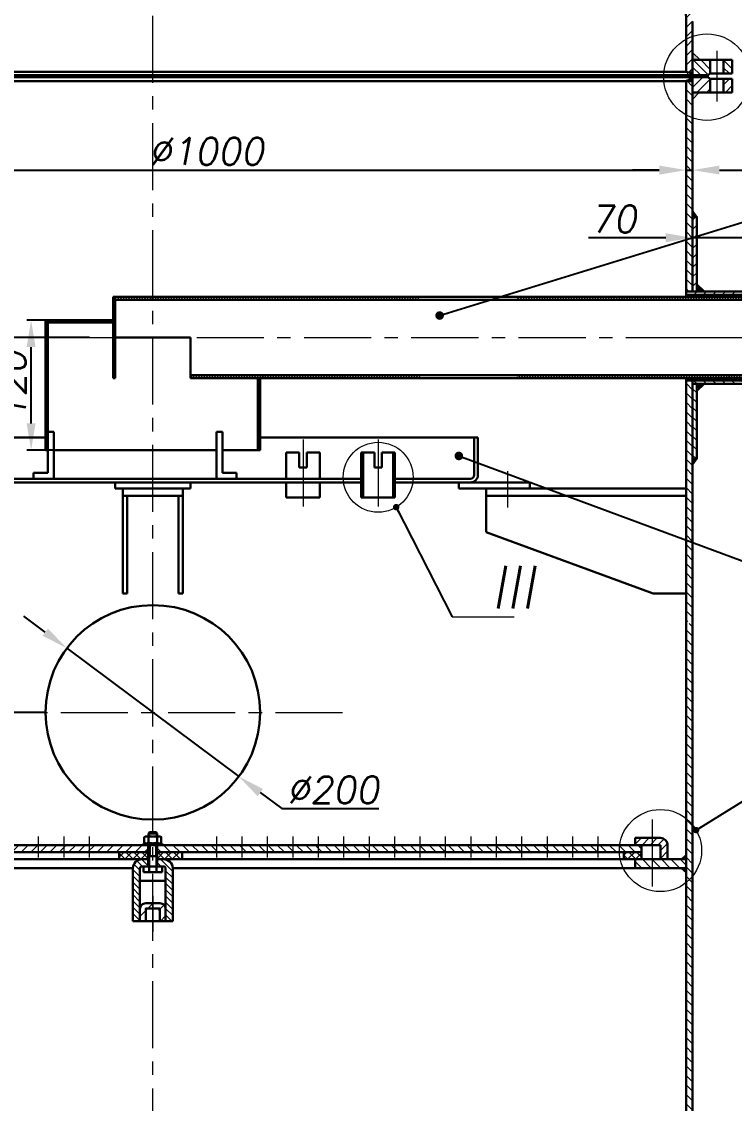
# Model space of a CAD drawing. Header units: inches. Extents: x -9 to 5931, y 0 to 8400.
# Drawn here: x 1305 to 1970, y 6534 to 7542 of the extents above; entities that cross this region are included whole.
import ezdxf

# ---------------------------------------------------------------- set-up
doc = ezdxf.new("R2010")
doc.units = ezdxf.units.IN
doc.header["$LTSCALE"] = 50
doc.header["$MEASUREMENT"] = 0
doc.linetypes.add('CENTER', pattern=[2, 1.25, -0.25, 0.25, -0.25])
for name, color, linetype, lineweight in [('Dam', 2, 'Continuous', 30), ('kthuoc', 3, 'Continuous', 13), ('manh', 4, 'Continuous', 13), ('Net manh', 3, 'Continuous', 13), ('Tam', 1, 'CENTER', 13), ('Tam dut', 1, 'CENTER', 13)]:
    doc.layers.add(name, color=color, linetype=linetype, lineweight=lineweight)
doc.styles.add('chu2.5', font='txt.shx', dxfattribs={"oblique": 10, "height": 25})
doc.dimstyles.new('kichthuoc2.5', dxfattribs={"dimtxt": 25, "dimasz": 25, "dimexe": 4, "dimexo": 0, "dimgap": 5, "dimtad": 1, "dimtoh": 1, "dimdec": 0, "dimzin": 0, "dimdsep": 46, "dimtxsty": 'chu2.5', "dimcen": 5, "dimclrd": 256, "dimclre": 256, "dimclrt": 256, "dimadec": 0, "dimazin": 0, "dimtfac": 1, "dimtdec": 0, "dimtmove": 0, "dimatfit": 0, "dimfxl": 0, "dimtolj": 1, "dimtzin": 0, "dimarcsym": 0})
pattern_1 = [(315, (18236.388, 14476.222), (-4.4194174, -4.4194174), [])]
pattern_2 = [(45, (18236.388, 18.8825), (-4.4194174, 4.4194174), [])]
pattern_3 = [(135, (22373.9503, 18.8825), (-1.23743687, -1.23743687), [])]
pattern_4 = [(135, (22464.5416, 18.8825), (-1.23743687, -1.23743687), [])]
pattern_5 = [(135, (-224.556, 303.203), (-4.4194174, -4.4194174), [])]

# ---------------------------------------------------------------- blocks, each defined once
blk = doc.blocks.new('*D32')
at = {"layer": 'DEFPOINTS', "color": 0}
for p in [(1314.3, 7263.7), (1351.2, 7263.7), (1351.2, 7142.6)]:
    blk.add_point(p, dxfattribs=at)
at = {"layer": 'kthuoc', "lineweight": -2}
for p, q in [((1351.2, 7263.7), (1310.3, 7263.7)), ((1314.3, 7167.6), (1314.3, 7238.7)), ((1351.2, 7142.6), (1310.3, 7142.6))]:
    blk.add_line(p, q, dxfattribs=at)
at = {"layer": 'kthuoc'}
for points in [[(1310.1, 7238.7), (1318.4, 7238.7), (1314.3, 7263.7)], [(1310.1, 7167.6), (1318.4, 7167.6), (1314.3, 7142.6)]]:
    blk.add_solid(points, dxfattribs=at)
at = {"layer": 'kthuoc', "insert": (1296.8, 7203.1), "char_height": 25, "attachment_point": 5, "rotation": 90, "style": 'chu2.5'}
blk.add_mtext('\\A1;120', dxfattribs=at)
blk = doc.blocks.new('*D12')
at = {"layer": 'DEFPOINTS', "color": 0}
for p in [(1930.7, 7372.6), (1930.7, 7340.6), (1990.4, 7330.4)]:
    blk.add_point(p, dxfattribs=at)
at = {"layer": 'Net manh', "lineweight": -2}
for p, q in [((1930.7, 7372.6), (1930.7, 7336.6)), ((1990.4, 7330.4), (1990.4, 7344.6)), ((1905.7, 7340.6), (1833.7, 7340.6)), ((1990.4, 7340.6), (1930.7, 7340.6)), ((2015.4, 7340.6), (2040.4, 7340.6))]:
    blk.add_line(p, q, dxfattribs=at)
at = {"layer": 'Net manh'}
for points in [[(1905.7, 7344.8), (1905.7, 7336.5), (1930.7, 7340.6)], [(2015.4, 7344.8), (2015.4, 7336.5), (1990.4, 7340.6)]]:
    blk.add_solid(points, dxfattribs=at)
at = {"layer": 'Net manh', "insert": (1857.2, 7358.1), "char_height": 25, "attachment_point": 5, "style": 'chu2.5'}
blk.add_mtext('\\A1;70', dxfattribs=at)
blk = doc.blocks.new('*D28')
at = {"layer": 'DEFPOINTS', "color": 0}
for p in [(510.4, 7852.5), (1427.7, 7852.5), (859.9, 7490.4)]:
    blk.add_point(p, dxfattribs=at)
at = {"layer": 'Net manh', "lineweight": -2}
for p, q in [((1427.7, 7852.5), (506.4, 7852.5)), ((510.4, 7515.4), (510.4, 7827.5)), ((859.9, 7490.4), (506.4, 7490.4))]:
    blk.add_line(p, q, dxfattribs=at)
at = {"layer": 'Net manh'}
for points in [[(506.2, 7827.5), (514.6, 7827.5), (510.4, 7852.5)], [(506.2, 7515.4), (514.6, 7515.4), (510.4, 7490.4)]]:
    blk.add_solid(points, dxfattribs=at)
at = {"layer": 'Net manh', "insert": (492.9, 7671.4), "char_height": 25, "attachment_point": 5, "rotation": 90, "style": 'chu2.5'}
blk.add_mtext('\\A1;360', dxfattribs=at)
blk = doc.blocks.new('*D37')
at = {"layer": 'DEFPOINTS', "color": 0}
for p in [(1924.7, 7425.1), (930.7, 7419.5), (1924.7, 7403.7)]:
    blk.add_point(p, dxfattribs=at)
at = {"layer": 'kthuoc', "lineweight": -2}
for p, q in [((1924.7, 7425.1), (1924.7, 7399.7)), ((930.7, 7419.5), (930.7, 7399.7)), ((955.7, 7403.7), (1899.7, 7403.7))]:
    blk.add_line(p, q, dxfattribs=at)
at = {"layer": 'kthuoc'}
for points in [[(955.7, 7407.8), (955.7, 7399.5), (930.7, 7403.7)], [(1899.7, 7407.8), (1899.7, 7399.5), (1924.7, 7403.7)]]:
    blk.add_solid(points, dxfattribs=at)
at = {"layer": 'kthuoc', "insert": (1477.7, 7421.2), "char_height": 25, "attachment_point": 5, "style": 'chu2.5'}
blk.add_mtext('\\A1;%%c1000', dxfattribs=at)
blk = doc.blocks.new('*D67')
at = {"layer": 'DEFPOINTS', "color": 0}
for p in [(845.6, 7106.9), (834.8, 6898.1), (1327.7, 6898.1)]:
    blk.add_point(p, dxfattribs=at)
at = {"layer": 'kthuoc', "lineweight": -2}
for p, q in [((845.6, 7106.9), (830.8, 7106.9)), ((834.8, 7081.9), (834.8, 6923.1)), ((1327.7, 6898.1), (830.8, 6898.1))]:
    blk.add_line(p, q, dxfattribs=at)
at = {"layer": 'kthuoc'}
for points in [[(830.7, 7081.9), (839, 7081.9), (834.8, 7106.9)], [(830.7, 6923.1), (839, 6923.1), (834.8, 6898.1)]]:
    blk.add_solid(points, dxfattribs=at)
at = {"layer": 'kthuoc', "insert": (817.3, 7002.5), "char_height": 25, "attachment_point": 5, "rotation": 90, "style": 'chu2.5'}
blk.add_mtext('\\A1;250', dxfattribs=at)
blk = doc.blocks.new('*D69')
at = {"layer": 'DEFPOINTS', "color": 0}
for p in [(1347.5, 6958), (1507.8, 6838.3)]:
    blk.add_point(p, dxfattribs=at)
at = {"layer": 'kthuoc', "lineweight": -2}
for p, q in [((1327.5, 6972.9), (1307.5, 6987.9)), ((1347.5, 6958), (1507.8, 6838.3)), ((1527.9, 6823.4), (1547.9, 6808.4)), ((1547.9, 6808.4), (1638.4, 6808.4))]:
    blk.add_line(p, q, dxfattribs=at)
at = {"layer": 'kthuoc'}
for points in [[(1330, 6976.2), (1325, 6969.6), (1347.5, 6958)], [(1530.4, 6826.7), (1525.4, 6820), (1507.8, 6838.3)]]:
    blk.add_solid(points, dxfattribs=at)
at = {"layer": 'kthuoc', "insert": (1595.7, 6825.9), "char_height": 25, "attachment_point": 5, "style": 'chu2.5'}
blk.add_mtext('\\A1;∅200', dxfattribs=at)
blk = doc.blocks.new('*D71')
at = {"layer": 'DEFPOINTS', "color": 0}
for p in [(834.9, 7490.4), (927.6, 7490.4), (1368.6, 7247.6)]:
    blk.add_point(p, dxfattribs=at)
at = {"layer": 'Net manh', "lineweight": -2}
for p, q in [((927.6, 7490.4), (830.9, 7490.4)), ((834.9, 7272.6), (834.9, 7465.4)), ((1368.6, 7247.6), (830.9, 7247.6))]:
    blk.add_line(p, q, dxfattribs=at)
at = {"layer": 'Net manh'}
for points in [[(830.7, 7465.4), (839.1, 7465.4), (834.9, 7490.4)], [(830.7, 7272.6), (839.1, 7272.6), (834.9, 7247.6)]]:
    blk.add_solid(points, dxfattribs=at)
at = {"layer": 'Net manh', "insert": (817.4, 7369), "char_height": 25, "attachment_point": 5, "rotation": 90, "style": 'chu2.5'}
blk.add_mtext('\\A1;300', dxfattribs=at)
blk = doc.blocks.new('*D87')
at = {"layer": 'DEFPOINTS', "color": 0}
for p in [(1924.7, 7412.4), (1930.7, 7403.7), (1930.7, 7402.2)]:
    blk.add_point(p, dxfattribs=at)
at = {"layer": 'kthuoc', "lineweight": -2}
for p, q in [((1899.7, 7403.7), (1874.7, 7403.7)), ((1924.7, 7412.4), (1924.7, 7399.7)), ((1924.7, 7403.7), (1930.7, 7403.7)), ((1930.7, 7402.2), (1930.7, 7407.7)), ((1955.7, 7403.7), (2010.3, 7403.7))]:
    blk.add_line(p, q, dxfattribs=at)
at = {"layer": 'kthuoc'}
for points in [[(1899.7, 7407.9), (1899.7, 7399.6), (1924.7, 7403.7)], [(1955.7, 7407.9), (1955.7, 7399.6), (1930.7, 7403.7)]]:
    blk.add_solid(points, dxfattribs=at)
at = {"layer": 'kthuoc', "insert": (1995.5, 7421.2), "char_height": 25, "attachment_point": 5, "style": 'chu2.5'}
blk.add_mtext('\\A1;3', dxfattribs=at)

msp = doc.modelspace()

# ---------------------------------------------------------------- hatches: boundary and pattern name
at = {"layer": 'kthuoc'}
h = msp.add_hatch(dxfattribs=at)
h.set_pattern_fill('ANSI31', color=256, scale=50, style=0)
h.set_pattern_definition(pattern_2)
h.paths.add_polyline_path([(1840.7, 7681.6, 0.072472), (1562.7, 7761.4), (1562.7, 7756.4, -0.072301), (1838.6, 7677, -0.294716), (1925.7, 7542.1), (1925.7, 7526.3, -0.033766), (1930.7, 7528.5), (1930.7, 7542.1, 0.294716)])
h = msp.add_hatch(dxfattribs=at)
h.set_pattern_fill('ANSI31', color=256, scale=50, style=0)
h.set_pattern_definition(pattern_2)
h.paths.add_polyline_path([(1930.7, 7528.5, 0.033766), (1925.7, 7526.3), (1925.7, 7492.1), (1930.7, 7492.1)])
h = msp.add_hatch(dxfattribs=at)
h.set_pattern_fill('ANSI31', color=256, scale=40, angle=90, style=0)
h.set_pattern_definition([(135, (18236.388, 18.8825), (-3.5355339, -3.5355339), [])])
h.paths.add_polyline_path([(1967.7, 7493.8), (1959.7, 7493.8), (1959.7, 7506.4), (1967.7, 7506.4)])
h.paths.add_polyline_path([(1947.1, 7506.4), (1947.1, 7493.8), (1944.8, 7492.1), (1930.5, 7492.1), (1930.5, 7506.4)])
h = msp.add_hatch(color=256, dxfattribs=at)
h.paths.add_polyline_path([(1936.8, 7476.1), (1930.7, 7476.1), (1930.7, 7469.5)])
h.paths.add_polyline_path([(1930.7, 7513.5), (1930.7, 7506.4), (1937.7, 7506.4)])
for points in [[(1925.7, 7495.4), (1930.7, 7492.1), (1930.7, 7495.4)], [(1930.7, 7490.4), (1930.7, 7486.6), (1924.7, 7486.6)], [(1930.7, 7366.2), (1930.7, 7360.6), (1934.7, 7360.6)], [(1934.7, 7297.8), (1934.7, 7290.6), (1942, 7290.6)], [(1934.7, 7197.3), (1934.7, 7204.5), (1942, 7204.5)], [(1934.7, 7134.5), (1930.7, 7134.5), (1930.7, 7128.9)], [(1924.7, 6765.7), (1924.7, 6761.2), (1920, 6761.2)], [(1920.2, 6752.9), (1924.7, 6752.9), (1924.7, 6748.8)]]:
    msp.add_hatch(color=256, dxfattribs=at).paths.add_polyline_path(points)
h = msp.add_hatch(dxfattribs=at)
h.set_pattern_fill('ANSI31', color=256, scale=50, angle=90, style=0)
h.set_pattern_definition(pattern_5)
h.paths.add_polyline_path([(1930.7, 7490.4), (1924.7, 7490.4), (1924.7, 7461.8), (1930.7, 7461.8)])
h = msp.add_hatch(dxfattribs=at)
h.set_pattern_fill('ANSI38', color=256, scale=10, style=0)
h.set_pattern_definition([(45, (-224.5562, -254.6946), (-0.88388348, 0.88388348), []), (135, (-224.5562, -254.6946), (-2.65165043, 0.88388348), [3.125, -1.875])])
h.paths.add_polyline_path([(1944.8, 7492.1), (1930.7, 7492.1), (1930.7, 7490.4), (1944.8, 7490.4)])
h = msp.add_hatch(dxfattribs=at)
h.set_pattern_fill('ANSI31', color=256, scale=50, style=0)
h.set_pattern_definition(pattern_2)
h.paths.add_polyline_path([(1959.7, 7488.7), (1967.7, 7488.7), (1967.7, 7476.1), (1959.7, 7476.1)])
h.paths.add_polyline_path([(1947.1, 7476.1), (1930.7, 7476.1), (1930.7, 7490.4), (1944.8, 7490.4), (1947.1, 7488.7)])
h = msp.add_hatch(dxfattribs=at)
h.set_pattern_fill('ANSI31', color=256, scale=50, angle=90, style=0)
h.set_pattern_definition(pattern_5)
h.paths.add_polyline_path([(1930.7, 7452.4, -0.04079), (1924.7, 7455), (1924.7, 7285.4), (1986.2, 7285.4), (1986.2, 7287.5), (1927.7, 7287.5), (1927.7, 7290.6), (1930.7, 7290.6)])
h = msp.add_hatch(dxfattribs=at)
h.set_pattern_fill('ANSI31', color=256, scale=50, style=0)
h.set_pattern_definition(pattern_2)
h.paths.add_polyline_path([(1934.7, 7360.6), (1930.7, 7360.6), (1930.7, 7290.6), (1934.7, 7290.6)])
h = msp.add_hatch(dxfattribs=at)
h.set_pattern_fill('ANSI31', color=256, scale=75, style=0)
h.set_pattern_definition([(45, (26387.237, -3616.977), (-6.629126, 6.629126), [])])
h.paths.add_polyline_path([(1934.7, 7297.8), (1934.7, 7290.6), (1942, 7290.6)])
h = msp.add_hatch(dxfattribs=at)
h.set_pattern_fill('ANSI31', color=256, scale=14, angle=90, style=0)
h.set_pattern_definition(pattern_3)
h.paths.add_polyline_path([(1392.7, 7247.6), (1390.6, 7247.6), (1390.6, 7209.8), (1392.7, 7209.8)])
h.paths.add_polyline_path([(1392.7, 7285.4), (1390.6, 7285.4), (1390.6, 7247.6), (1392.7, 7247.6)])
h = msp.add_hatch(dxfattribs=at)
h.set_pattern_fill('ANSI31', color=256, scale=14, angle=90, style=0)
h.set_pattern_definition(pattern_3)
h.paths.add_polyline_path([(1392.7, 7285.4), (1392.7, 7282.6), (1427.7, 7282.6), (1427.7, 7285.4)])
h = msp.add_hatch(dxfattribs=at)
h.set_pattern_fill('ANSI31', color=256, scale=14, angle=90, style=0)
h.set_pattern_definition(pattern_3)
h.paths.add_polyline_path([(1676.6, 7282.6), (1676.6, 7285.4), (1427.7, 7285.4), (1427.7, 7282.6)])
h = msp.add_hatch(dxfattribs=at)
h.set_pattern_fill('ANSI31', color=256, scale=14, angle=90, style=0)
h.set_pattern_definition(pattern_4)
h.paths.add_polyline_path([(1997.3, 7282.6), (1997.3, 7285.4), (1767.1, 7285.4), (1767.1, 7282.6)])
h = msp.add_hatch(dxfattribs=at)
h.set_pattern_fill('ANSI31', color=256, scale=50, style=0)
h.set_pattern_definition(pattern_2)
h.paths.add_polyline_path([(1986.2, 7287.5), (1986.2, 7290.6), (1927.7, 7290.6), (1927.7, 7287.5)])
h = msp.add_hatch(dxfattribs=at)
h.set_pattern_fill('ANSI31', color=256, scale=14, angle=90, style=0)
h.set_pattern_definition(pattern_3)
h.paths.add_polyline_path([(1462.7, 7212.6), (1462.7, 7209.8), (1676.6, 7209.8), (1676.6, 7212.6)])
h = msp.add_hatch(dxfattribs=at)
h.set_pattern_fill('ANSI31', color=256, scale=14, angle=90, style=0)
h.set_pattern_definition(pattern_4)
h.paths.add_polyline_path([(1997.3, 7212.6), (1997.3, 7209.8), (1767.1, 7209.8), (1767.1, 7212.6)])
h = msp.add_hatch(dxfattribs=at)
h.set_pattern_fill('ANSI31', color=256, scale=50, angle=90, style=0)
h.set_pattern_definition(pattern_5)
edge = h.paths.add_edge_path()
edge.add_line((1930.7, 7203.2), (1930.7, 7207.7))
edge.add_line((1930.7, 7207.7), (1986.2, 7207.7))
edge.add_line((1986.2, 7207.7), (1986.2, 7209.8))
edge.add_line((1986.2, 7209.8), (1924.7, 7209.8))
edge.add_line((1924.7, 7209.8), (1924.7, 6982.6))
edge.add_line((1924.7, 6982.6), (1930.5, 6982.6))
edge.add_spline(control_points=[(1930.5, 6982.6), (1930.6, 6982.6), (1930.6, 6982.6), (1930.7, 6982.6)], knot_values=[0, 0, 0, 0, 0.182454, 0.182454, 0.182454, 0.182454], degree=3, periodic=0)
edge.add_line((1930.7, 6982.6), (1930.7, 7203.2))
h = msp.add_hatch(dxfattribs=at)
h.set_pattern_fill('ANSI31', color=256, scale=50, style=0)
h.set_pattern_definition(pattern_1)
h.paths.add_polyline_path([(1986.2, 7204.5), (1927.7, 7204.5), (1927.7, 7207.7), (1986.2, 7207.7)])
h = msp.add_hatch(dxfattribs=at)
h.set_pattern_fill('ANSI31', color=256, scale=50, style=0)
h.set_pattern_definition(pattern_1)
h.paths.add_polyline_path([(1934.7, 7134.5), (1930.7, 7134.5), (1930.7, 7204.5), (1934.7, 7204.5)])
h = msp.add_hatch(dxfattribs=at)
h.set_pattern_fill('ANSI31', color=256, scale=75, style=0)
h.set_pattern_definition([(315, (26387.237, 18112.082), (-6.629126, -6.629126), [])])
h.paths.add_polyline_path([(1934.7, 7197.3), (1934.7, 7204.5), (1942, 7204.5)])
h = msp.add_hatch(dxfattribs=at)
h.set_pattern_fill('ANSI31', color=256, scale=50, angle=90, style=0)
h.set_pattern_definition(pattern_5)
h.paths.add_polyline_path([(1930.7, 6981), (1924.7, 6981), (1924.7, 6533.6), (1930.7, 6533.6)])
h = msp.add_hatch(dxfattribs=at)
h.set_pattern_fill('ANSI31', color=256, scale=50, angle=90, style=0)
h.set_pattern_definition(pattern_5)
edge = h.paths.add_edge_path()
edge.add_line((1930.7, 6533.6), (1924.7, 6533.6))
edge.add_line((1924.7, 6533.6), (1924.7, 6273.8))
edge.add_spline(control_points=[(1924.7, 6273.8), (1926.7, 6274.9), (1928.7, 6276), (1930.7, 6277)], knot_values=[1026.821951, 1026.821951, 1026.821951, 1026.821951, 1033.392747, 1033.392747, 1033.392747, 1033.392747], degree=3, periodic=0)
edge.add_line((1930.7, 6277), (1930.7, 6533.6))
at = {"layer": 'Net manh'}
h = msp.add_hatch(dxfattribs=at)
h.set_pattern_fill('ANSI31', color=256, scale=41.666667, style=0)
h.set_pattern_definition([(45, (28543.5584, 3050.7493), (-3.6828478, 3.6828478), [])])
h.paths.add_polyline_path([(1900.8, 6781.1), (1877.1, 6781.1), (1877.1, 6774.4), (1900.8, 6774.4), (1900.8, 6761.2), (1907.4, 6761.2), (1907.4, 6774.4, 0.414214)])
h = msp.add_hatch(dxfattribs=at)
h.set_pattern_fill('ANSI31', color=256, scale=50, style=0)
h.set_pattern_definition([(45, (-224.556, 244.238), (-4.4194174, 4.4194174), [])])
edge = h.paths.add_edge_path()
edge.add_line((1427.7, 6774.4), (1261.1, 6774.4))
edge.add_spline(control_points=[(1261.1, 6774.4), (1260.1, 6772.3), (1259.1, 6770), (1258.2, 6767.8)], knot_values=[719.779561, 719.779561, 719.779561, 719.779561, 727.189817, 727.189817, 727.189817, 727.189817], degree=3, periodic=0)
edge.add_line((1258.2, 6767.8), (1427.7, 6767.8))
edge.add_line((1427.7, 6767.8), (1427.7, 6774.4))
edge = h.paths.add_edge_path()
edge.add_spline(control_points=[(1258.2, 6767.8), (1259.1, 6770), (1260.1, 6772.3), (1261.1, 6774.4)], knot_values=[719.779561, 719.779561, 719.779561, 719.779561, 727.189817, 727.189817, 727.189817, 727.189817], degree=3, periodic=0)
edge.add_line((1261.1, 6774.4), (1012.9, 6774.4))
edge.add_line((1012.9, 6774.4), (1012.9, 6767.8))
edge.add_line((1012.9, 6767.8), (1258.2, 6767.8))
h.paths.add_polyline_path([(1012.9, 6774.4), (988.7, 6774.4), (982.2, 6774.4), (972.2, 6774.4), (972.2, 6767.8), (988.7, 6767.8), (1012.9, 6767.8)])
h = msp.add_hatch(dxfattribs=at)
h.set_pattern_fill('ANSI37', color=256, scale=41.666667, style=0)
h.set_pattern_definition([(45, (26003.1955, 3012.161), (-3.6828478, 3.6828478), []), (135, (26003.1955, 3012.161), (-3.6828478, -3.6828478), [])])
h.paths.add_polyline_path([(1455.1, 6761.2), (1455.1, 6767.8), (1431.3, 6767.8), (1431.3, 6761.2)])
h.paths.add_polyline_path([(1423, 6761.2), (1423, 6767.8), (1422.6, 6767.8), (1396.2, 6767.8), (1396.2, 6761.2)])
h = msp.add_hatch(dxfattribs=at)
h.set_pattern_fill('ANSI31', color=256, scale=50, style=0)
h.set_pattern_definition([(135, (3079.935, 244.238), (4.4194174, 4.4194174), [])])
edge = h.paths.add_edge_path()
edge.add_line((1427.7, 6774.4), (1594.3, 6774.4))
edge.add_spline(control_points=[(1594.3, 6774.4), (1595.3, 6772.3), (1596.3, 6770), (1597.2, 6767.8)], knot_values=[719.779561, 719.779561, 719.779561, 719.779561, 727.189817, 727.189817, 727.189817, 727.189817], degree=3, periodic=0)
edge.add_line((1597.2, 6767.8), (1427.7, 6767.8))
edge.add_line((1427.7, 6767.8), (1427.7, 6774.4))
edge = h.paths.add_edge_path()
edge.add_spline(control_points=[(1597.2, 6767.8), (1596.3, 6770), (1595.3, 6772.3), (1594.3, 6774.4)], knot_values=[719.779561, 719.779561, 719.779561, 719.779561, 727.189817, 727.189817, 727.189817, 727.189817], degree=3, periodic=0)
edge.add_line((1594.3, 6774.4), (1842.5, 6774.4))
edge.add_line((1842.5, 6774.4), (1842.5, 6767.8))
edge.add_line((1842.5, 6767.8), (1597.2, 6767.8))
h.paths.add_polyline_path([(1842.5, 6774.4), (1866.7, 6774.4), (1873.2, 6774.4), (1883.2, 6774.4), (1883.2, 6767.8), (1866.7, 6767.8), (1842.5, 6767.8)])
h = msp.add_hatch(dxfattribs=at)
h.set_pattern_fill('ANSI37', color=256, scale=41.666667, style=0)
h.set_pattern_definition([(45, (26147.636, 3012.161), (-3.6828478, 3.6828478), []), (135, (26147.636, 3012.161), (-3.6828478, -3.6828478), [])])
h.paths.add_polyline_path([(1883.2, 6767.8), (1866.7, 6767.8), (1866.7, 6761.2), (1883.2, 6761.2)])
h = msp.add_hatch(dxfattribs=at)
h.set_pattern_fill('ANSI31', color=256, scale=33.167496, angle=90, style=0)
h.set_pattern_definition([(135, (-40.3185, 1921.5534), (-2.93162, -2.93162), [])])
h.paths.add_polyline_path([(1417.7, 6754.5), (1423, 6754.5), (1423, 6761.2), (1417.7, 6761.2, 0.414214), (1409.1, 6752.6), (1409.1, 6703.5), (1415.7, 6703.5), (1415.7, 6752.6, -0.414214)])
h.paths.add_polyline_path([(1439.6, 6703.5), (1446.3, 6703.5), (1446.3, 6752.6, 0.414214), (1437.6, 6761.2), (1432.4, 6761.2), (1432.4, 6754.5), (1437.6, 6754.5, -0.414214), (1439.6, 6752.6)])
h = msp.add_hatch(dxfattribs=at)
h.set_pattern_fill('ANSI31', color=256, scale=50, style=0)
h.set_pattern_definition([(135, (3079.935, 244.238), (4.4194174, 4.4194174), [])])
h.paths.add_polyline_path([(1893.2, 6761.2), (1924.7, 6761.2), (1924.7, 6752.9), (1893.2, 6752.9)])
h.paths.add_polyline_path([(1877.1, 6761.2), (1893.2, 6761.2), (1893.2, 6752.9), (1877.1, 6752.9)])
h = msp.add_hatch(dxfattribs=at)
h.set_pattern_fill('ANSI31', color=256, scale=66.334992, style=0)
h.set_pattern_definition([(45, (-40.3185, 1921.5534), (-5.86324, 5.86324), [])])
h.paths.add_polyline_path([(1422.4, 6713.4), (1427.7, 6713.4), (1427.7, 6720.1), (1426.4, 6720.1), (1421.1, 6720.1, 0.414214), (1415.7, 6714.7), (1415.7, 6706.8), (1415.7, 6703.5), (1422.4, 6703.5)])
h.paths.add_polyline_path([(1433, 6713.4), (1433, 6703.5), (1439.6, 6703.5), (1439.6, 6714.7, 0.414214), (1434.3, 6720.1), (1429, 6720.1), (1427.7, 6720.1), (1427.7, 6713.4)])

# ---------------------------------------------------------------- linework, layer by layer
at = {"layer": 'Dam'}
for p, q in [((1924.7, 7542.1), (1924.7, 7495.4)), ((1930.7, 7542.1), (1930.7, 7492.1)), ((1967.7, 7506.4), (1930.7, 7506.4)), ((1947.1, 7506.4), (1947.1, 7493.8)), ((1959.7, 7506.4), (1959.7, 7493.8)), ((1967.7, 7506.4), (1967.7, 7493.8)), ((929.7, 7495.4), (1427.7, 7495.4)), ((1925.7, 7495.4), (1427.7, 7495.4)), ((1944.8, 7492.1), (1947.1, 7493.8)), ((1947.1, 7493.8), (1967.7, 7493.8)), ((910.5, 7492.1), (1427.7, 7492.1)), ((910.5, 7490.4), (1427.7, 7490.4)), ((924.7, 7486.6), (1427.7, 7486.6)), ((1944.8, 7492.1), (1427.7, 7492.1)), ((1944.8, 7490.4), (1427.7, 7490.4)), ((1930.7, 7486.6), (1427.7, 7486.6)), ((1924.7, 7486.6), (1924.7, 7285.4)), ((1924.7, 7486.6), (1924.7, 7285.4)), ((1930.7, 7490.4), (1930.7, 7290.6)), ((1944.8, 7492.1), (1944.8, 7490.4)), ((1944.8, 7490.4), (1947.1, 7488.7)), ((1947.1, 7488.7), (1947.1, 7476.1)), ((1967.7, 7488.7), (1947.1, 7488.7)), ((1959.7, 7488.7), (1959.7, 7476.1)), ((1967.7, 7488.7), (1967.7, 7476.1)), ((1967.7, 7476.1), (1930.7, 7476.1)), ((1930.7, 7360.6), (1934.7, 7360.6)), ((1934.7, 7360.6), (1934.7, 7290.6)), ((1390.6, 7285.4), (1390.6, 7209.8)), ((1390.6, 7285.4), (2067.3, 7285.4)), ((1392.7, 7285.4), (1392.7, 7209.8)), ((1392.7, 7282.6), (2065.2, 7282.6)), ((1924.7, 7290.6), (1988.3, 7290.6)), ((1924.7, 7287.5), (1986.2, 7287.5)), ((1327.7, 7263.7), (1390.6, 7263.7)), ((1327.7, 7142.6), (1327.7, 7263.7)), ((1327.7, 7261.6), (1390.6, 7261.6)), ((1329.8, 7142.6), (1329.8, 7261.6)), ((1462.7, 7247.6), (1392.7, 7247.6)), ((1462.7, 7247.6), (1462.7, 7209.8)), ((1462.7, 7212.6), (2065.2, 7212.6)), ((1390.6, 7209.8), (1392.7, 7209.8)), ((1462.7, 7209.8), (2067.3, 7209.8)), ((1525.6, 7142.6), (1525.6, 7209.8)), ((1527.7, 7142.6), (1527.7, 7209.8)), ((1924.7, 6981.5), (1924.7, 7209.8)), ((1924.7, 7209.8), (1924.7, 6273.8)), ((1924.7, 7207.7), (1986.2, 7207.7)), ((1930.7, 7207.7), (1930.7, 6005.2)), ((1930.7, 7204.5), (1988.3, 7204.5)), ((1930.7, 7203.2), (1930.7, 6005.2)), ((1934.7, 7134.5), (1934.7, 7204.5)), ((1124.7, 7154.5), (1327.7, 7154.5)), ((1329.8, 7159.8), (1335.4, 7159.8)), ((1335.4, 7159.8), (1335.4, 7116)), ((1486.9, 7159.8), (1486.9, 7116)), ((1492.5, 7159.8), (1486.9, 7159.8)), ((1492.5, 7159.8), (1492.5, 7121.6)), ((1730.7, 7154.5), (1527.7, 7154.5)), ((1727.2, 7154.5), (1727.2, 7119.5)), ((1730.7, 7154.5), (1730.7, 7119.5)), ((1327.7, 7142.6), (1329.8, 7142.6)), ((1329.8, 7142.6), (1329.8, 7121.6)), ((1335.4, 7142.6), (1486.9, 7142.6)), ((1492.5, 7142.6), (1527.7, 7142.6)), ((1564.2, 7140.5), (1551.9, 7140.5)), ((1551.9, 7140.5), (1551.9, 7116)), ((1564.2, 7140.5), (1564.2, 7126.5)), ((1571.2, 7140.5), (1571.2, 7126.5)), ((1583.4, 7140.5), (1571.2, 7140.5)), ((1583.4, 7140.5), (1583.4, 7116)), ((1634.2, 7140.5), (1621.9, 7140.5)), ((1621.9, 7140.5), (1621.9, 7098.5)), ((1623.7, 7140.5), (1623.7, 7098.5)), ((1634.2, 7140.5), (1634.2, 7126.5)), ((1641.2, 7140.5), (1641.2, 7126.5)), ((1653.4, 7140.5), (1641.2, 7140.5)), ((1651.7, 7140.5), (1651.7, 7098.5)), ((1653.4, 7140.5), (1653.4, 7098.5)), ((1930.7, 7134.5), (1934.7, 7134.5)), ((1316.6, 7121.6), (1316.6, 7116)), ((1316.6, 7121.6), (1329.8, 7121.6)), ((1505.7, 7121.6), (1492.5, 7121.6)), ((1505.7, 7121.6), (1505.7, 7116)), ((1571.2, 7126.5), (1564.2, 7126.5)), ((1571.2, 7126.5), (1564.2, 7126.5)), ((1623.7, 7126.5), (1621.9, 7126.5)), ((1641.2, 7126.5), (1634.2, 7126.5)), ((1641.2, 7126.5), (1634.2, 7126.5)), ((1653.4, 7126.5), (1651.7, 7126.5)), ((1287.7, 7116), (1567.7, 7116)), ((1287.7, 7112.5), (1567.7, 7112.5)), ((1392.7, 7106.9), (1392.7, 7112.5)), ((1462.7, 7106.9), (1462.7, 7112.5)), ((1551.9, 7112.5), (1551.9, 7098.5)), ((1621.9, 7116), (1567.7, 7116)), ((1621.9, 7112.5), (1567.7, 7112.5)), ((1583.4, 7112.5), (1583.4, 7098.5)), ((1723.7, 7116), (1653.4, 7116)), ((1723.7, 7112.5), (1653.4, 7112.5)), ((1713, 7106.9), (1713, 7112.5)), ((1723.7, 7112.5), (1779, 7112.5)), ((1779, 7106.9), (1779, 7112.5)), ((1392.7, 7106.9), (1462.7, 7106.9)), ((1399.7, 7009.1), (1399.7, 7106.9)), ((1455.7, 7009.1), (1455.7, 7106.9)), ((1924.7, 7106.9), (1713, 7106.9)), ((1738.4, 7106.9), (1738.4, 7066.1)), ((1399.7, 7099.9), (1455.7, 7099.9)), ((1403.9, 7009.1), (1403.9, 7099.9)), ((1451.5, 7009.1), (1451.5, 7099.9)), ((1583.4, 7098.5), (1551.9, 7098.5)), ((1653.4, 7098.5), (1621.9, 7098.5)), ((1924.7, 7099.9), (1738.4, 7099.9)), ((1738.4, 7066.1), (1893.9, 7009.1)), ((1399.7, 7009.1), (1403.9, 7009.1)), ((1451.5, 7009.1), (1455.7, 7009.1)), ((1893.9, 7009.1), (1924.7, 7009.1)), ((1419.7, 6781.8), (1419.7, 6776.6)), ((1433.7, 6782.5), (1421.7, 6782.5)), ((1424.7, 6786.5), (1423.7, 6785.2)), ((1423.7, 6785.2), (1427.7, 6785.2)), ((1423.7, 6782.5), (1423.7, 6785.2)), ((1423.7, 6781.8), (1423.7, 6776.6)), ((1427.7, 6786.5), (1424.7, 6786.5)), ((1427.7, 6786.5), (1430.7, 6786.5)), ((1431.7, 6785.2), (1427.7, 6785.2)), ((1431.7, 6785.2), (1430.7, 6786.5)), ((1431.7, 6785.2), (1431.7, 6782.5)), ((1431.7, 6781.8), (1431.7, 6781.8)), ((1431.7, 6781.8), (1431.7, 6776.6)), ((1435.6, 6781.8), (1435.6, 6776.6)), ((1877.1, 6781.1), (1877.1, 6774.4)), ((988.7, 6774.4), (1427.7, 6774.4)), ((1424.2, 6767.8), (988.7, 6767.8)), ((1396.2, 6767.8), (1396.2, 6761.2)), ((1419.1, 6775.9), (1419.1, 6774.4)), ((1436.3, 6775.9), (1419.1, 6775.9)), ((1423.1, 6774.4), (1431.9, 6774.4)), ((1423.1, 6767.8), (1423.5, 6767.8)), ((1423.5, 6761.2), (1423.5, 6774.4)), ((1424.2, 6774.4), (1424.2, 6754.5)), ((1866.7, 6774.4), (1427.7, 6774.4)), ((1431.1, 6774.4), (1431.1, 6754.5)), ((1431.1, 6767.8), (1866.7, 6767.8)), ((1458.4, 6774.4), (1431.3, 6774.4)), ((1458.4, 6767.8), (1431.3, 6767.8)), ((1431.9, 6767.8), (1431.9, 6774.4)), ((1431.9, 6767.8), (1431.9, 6761.2)), ((1435.5, 6774.4), (1432.2, 6774.4)), ((1436.3, 6775.9), (1436.3, 6774.4)), ((1455.1, 6761.2), (1455.1, 6767.8)), ((1455.1, 6767.8), (1458.4, 6767.8)), ((1455.1, 6761.2), (1455.1, 6767.8)), ((1866.7, 6767.8), (1866.7, 6761.2)), ((1866.7, 6767.8), (1883.2, 6767.8)), ((1900.8, 6774.4), (1873.2, 6774.4)), ((1883.2, 6767.8), (1883.2, 6774.4)), ((1883.2, 6767.8), (1883.2, 6761.2)), ((1900.8, 6767.8), (1900.8, 6774.4)), ((1423.1, 6761.2), (1423.5, 6761.2)), ((1423.5, 6761.2), (1424.2, 6761.2)), ((1423.5, 6761.2), (1423.5, 6754.5)), ((1423.5, 6761.2), (1423.5, 6761.2)), ((1424.2, 6764.1), (1431.1, 6764.1)), ((1431.1, 6761.2), (1431.9, 6761.2)), ((1431.9, 6761.2), (1431.9, 6754.5)), ((1431.9, 6761.2), (1431.9, 6761.2)), ((1432.3, 6761.2), (1431.9, 6761.2)), ((1458.4, 6761.2), (1455.1, 6761.2)), ((1890.6, 6761.2), (1924.7, 6761.2)), ((1436.3, 6754.5), (1419.1, 6754.5)), ((1419.1, 6754.5), (1419.1, 6749.5)), ((1419.1, 6749.5), (1419.1, 6749)), ((1436.3, 6749), (1419.1, 6749)), ((1419.5, 6749), (1419.1, 6749)), ((1424.2, 6754.5), (1424.2, 6749)), ((1431.1, 6754.5), (1431.1, 6749)), ((1436.3, 6754.5), (1436.3, 6749.5)), ((1436.3, 6754.5), (1436.3, 6749)), ((1436.3, 6749.5), (1436.3, 6749)), ((1436.3, 6749.5), (1436.3, 6749)), ((1415.7, 6741.1), (1439.6, 6741.1)), ((1429.8, 6720.1), (1431.1, 6720.1)), ((1415.7, 6703.5), (1409.1, 6703.5)), ((1446.3, 6703.5), (1415.7, 6703.5))]:
    msp.add_line(p, q, dxfattribs=at)
at = {"layer": 'Dam', "color": 2}
for p, q in [((930.7, 6761.2), (1423.5, 6761.2)), ((1924.7, 6761.2), (1431.9, 6761.2)), ((1877.1, 6761.2), (1877.1, 6752.9)), ((978.3, 6752.9), (1409.1, 6752.9)), ((1877.1, 6752.9), (1446.3, 6752.9)), ((1877.1, 6752.9), (1924.7, 6752.9))]:
    msp.add_line(p, q, dxfattribs=at)
at = {"layer": 'Dam'}
for points in [[(1900.8, 6781.1), (1877.1, 6781.1)], [(1873.2, 6774.4), (1866.7, 6774.4)], [(1900.8, 6761.2), (1900.8, 6774.4)], [(1434.1, 6703.5), (1434.1, 6715.4), (1429.3, 6715.4)]]:
    msp.add_lwpolyline(points, dxfattribs=at)
for points in [[(1907.4, 6761.2), (1907.4, 6774.4, 0.15043), (1906.2, 6778.2, 0.15043)], [(1409.1, 6703.5), (1409.1, 6752.6, -0.414214), (1417.7, 6761.2), (1423, 6761.2)], [(1446.3, 6703.5), (1446.3, 6752.6, 0.414214), (1437.6, 6761.2), (1432.4, 6761.2)], [(1415.7, 6703.5), (1415.7, 6752.6, -0.414214), (1417.7, 6754.5), (1423, 6754.5)], [(1439.6, 6703.5), (1439.6, 6752.6, 0.414214), (1437.6, 6754.5), (1431.3, 6754.5)], [(1415.7, 6706.8), (1415.7, 6714.7, -0.414214), (1421.1, 6720.1), (1427.7, 6720.1)], [(1439.6, 6706.8), (1439.6, 6714.7, 0.414214), (1434.3, 6720.1), (1427.7, 6720.1)]]:
    msp.add_lwpolyline(points, format="xyb", dxfattribs=at)
msp.add_lwpolyline([(1421.3, 6703.5), (1434.1, 6703.5), (1434.1, 6715.4), (1421.3, 6715.4)], close=True, dxfattribs=at)
msp.add_circle((1427.7, 6898.1), 100, dxfattribs=at)
for centre, radius, start, end in [((1777.7, 7542.1), 147, 360, 65.6843), ((1723.7, 7119.5), 3.5, 270, 0), ((1723.7, 7119.5), 7, 270, 0), ((1421.7, 6779.5), 3.04, 49.1176, 130.8824), ((1427.7, 6770.6), 11.9, 90, 109.7203), ((1427.7, 6770.6), 11.9, 70.2797, 90), ((1433.7, 6779.5), 3.04, 49.1176, 130.8824), ((1900.8, 6774.4), 6.63, 0, 90), ((1421.7, 6778.9), 3.04, 229.1176, 310.8824), ((1427.7, 6787.9), 11.9, 250.5288, 270), ((1427.7, 6787.9), 11.9, 270, 289.4712), ((1433.7, 6778.9), 3.04, 229.1176, 310.8824)]:
    msp.add_arc(centre, radius, start, end, dxfattribs=at)
at = {"layer": 'kthuoc'}
for p, q in [((1937.7, 7506.4), (1930.7, 7513.5)), ((1930.7, 7492.1), (1925.7, 7495.4)), ((1925.7, 7495.4), (1930.7, 7495.4)), ((1930.7, 7496.2), (1930.7, 7487.5)), ((1930.7, 7495.4), (1930.7, 7492.1)), ((1930.7, 7490.4), (1924.7, 7486.6)), ((1936.8, 7476.1), (1930.7, 7469.5)), ((1934.7, 7360.6), (1930.7, 7366.2)), ((1934.7, 7297.8), (1942, 7290.6)), ((1934.7, 7197.3), (1942, 7204.5)), ((1934.7, 7134.5), (1930.7, 7128.9)), ((1706.7, 6987.2), (1764.4, 6987.2)), ((1924.7, 6765.7), (1920, 6761.2)), ((1920.2, 6752.9), (1924.7, 6748.8))]:
    msp.add_line(p, q, dxfattribs=at)
at = {"layer": 'kthuoc', "color": 1, "lineweight": 0}
for p, q in [((1842.5, 6767.8), (1842.5, 6774.4)), ((1842.5, 6774.4), (1842.5, 6767.8))]:
    msp.add_line(p, q, dxfattribs=at)
at = {"layer": 'kthuoc', "color": 2, "lineweight": 0}
for p, q in [((1842.5, 6774.4), (1866.7, 6774.4)), ((1866.7, 6767.8), (1842.5, 6767.8)), ((1866.7, 6774.4), (1873.2, 6774.4)), ((1883.2, 6767.8), (1866.7, 6767.8)), ((1873.2, 6774.4), (1883.2, 6774.4)), ((1883.2, 6774.4), (1883.2, 6767.8))]:
    msp.add_line(p, q, dxfattribs=at)
at = {"layer": 'kthuoc'}
msp.add_circle((1900.8, 6769.3), 38.3, dxfattribs=at)
at = {"layer": 'manh'}
for centre, radius in [((1944.1, 7490.4), 40.3), ((1637.7, 7117.3), 32.6)]:
    msp.add_circle(centre, radius, dxfattribs=at)
at = {"layer": 'Net manh'}
for p, q in [((1424.7, 6786.5), (1424.7, 6782.5)), ((1430.7, 6786.5), (1430.7, 6782.5)), ((1425.1, 6774.4), (1425.1, 6764.1)), ((1430.2, 6774.4), (1430.2, 6764.1))]:
    msp.add_line(p, q, dxfattribs=at)
at = {"layer": 'Tam'}
for p, q in [((1427.7, 785.1), (1427.7, 7866.2)), ((1953.4, 7514.8), (1953.4, 7467.8)), ((1368.6, 7247.6), (2082.5, 7247.6)), ((1907.6, 7247.6), (1997.9, 7247.6)), ((1567.7, 7152.5), (1567.7, 7084.7)), ((1637.7, 7152.5), (1637.7, 7084.7)), ((1758.7, 7089.2), (1758.7, 7123.1)), ((1242, 6898.1), (1614.9, 6898.1)), ((1427.7, 6727), (1427.7, 6693.7))]:
    msp.add_line(p, q, dxfattribs=at)
at = {"layer": 'Tam dut'}
for p, q in [((1893.2, 6798.3), (1893.2, 6734.2)), ((1321, 6782.4), (1321, 6762.9)), ((1344.7, 6782.4), (1344.7, 6762.9)), ((1368.4, 6782.4), (1368.4, 6762.9)), ((1487, 6782.4), (1487, 6762.9)), ((1510.7, 6782.4), (1510.7, 6762.9)), ((1534.4, 6782.4), (1534.4, 6762.9)), ((1558.1, 6782.4), (1558.1, 6762.9)), ((1581.8, 6782.4), (1581.8, 6762.9)), ((1605.5, 6782.4), (1605.5, 6762.9)), ((1629.2, 6782.4), (1629.2, 6762.9)), ((1652.9, 6782.4), (1652.9, 6762.9)), ((1676.6, 6782.4), (1676.6, 6762.9)), ((1700.3, 6782.4), (1700.3, 6762.9)), ((1724, 6782.4), (1724, 6762.9)), ((1747.7, 6782.4), (1747.7, 6762.9)), ((1771.4, 6782.4), (1771.4, 6762.9)), ((1795.1, 6782.4), (1795.1, 6762.9)), ((1818.8, 6782.4), (1818.8, 6762.9)), ((1842.5, 6782.4), (1842.5, 6762.9)), ((1842.5, 6782.4), (1842.5, 6762.9))]:
    msp.add_line(p, q, dxfattribs=at)

# ---------------------------------------------------------------- texts
at = {"layer": 'manh', "insert": (1783.9, 6994.9), "char_height": 40, "attachment_point": 9, "style": 'chu2.5'}
msp.add_mtext('III', dxfattribs=at)

# ---------------------------------------------------------------- dimensions: what is measured, and where the dimension line sits
at = {"layer": 'kthuoc'}
dim = msp.add_linear_dim(base=(1924.7, 7403.7), p1=(930.7, 7419.5), p2=(1924.7, 7425.1), text='%%c1000', dimstyle='kichthuoc2.5', dxfattribs=at)
dim.commit()
dim.dimension.update_dxf_attribs({"geometry": '*D37', "text_midpoint": (1477.7, 7403.7), "dimtype": 160})
dim = msp.add_linear_dim(base=(1930.7, 7403.7), p1=(1924.7, 7412.4), p2=(1930.7, 7402.2), text='3', dimstyle='kichthuoc2.5', dxfattribs=at)
dim.commit()
dim.dimension.update_dxf_attribs({"geometry": '*D87', "text_midpoint": (1995.5, 7421.2)})
for base, p1, p2, text, picture, middle in [((1314.3, 7263.7), (1351.2, 7142.6), (1351.2, 7263.7), '120', '*D32', (1296.8, 7203.1)), ((834.8, 6898.1), (845.6, 7106.9), (1327.7, 6898.1), '250', '*D67', (817.3, 7002.5))]:
    dim = msp.add_linear_dim(base=base, p1=p1, p2=p2, angle=90, text=text, dimstyle='kichthuoc2.5', dxfattribs=at)
    dim.commit()
    dim.dimension.update_dxf_attribs({"geometry": picture, "text_midpoint": middle})
dim = msp.add_diameter_dim_2p(p1=(1347.5, 6958), p2=(1507.8, 6838.3), dimstyle='kichthuoc2.5', dxfattribs=at)
dim.commit()
dim.dimension.update_dxf_attribs({"geometry": '*D69', "text_midpoint": (1595.7, 6808.4), "dimtype": 163})
at = {"layer": 'Net manh'}
for base, p1, p2, text, picture, middle in [((510.4, 7852.5), (859.9, 7490.4), (1427.7, 7852.5), '360', '*D28', (492.9, 7671.4)), ((834.9, 7490.4), (1368.6, 7247.6), (927.6, 7490.4), '300', '*D71', (817.4, 7369))]:
    dim = msp.add_linear_dim(base=base, p1=p1, p2=p2, angle=90, text=text, dimstyle='kichthuoc2.5', dxfattribs=at)
    dim.commit()
    dim.dimension.update_dxf_attribs({"geometry": picture, "text_midpoint": middle})
dim = msp.add_linear_dim(base=(1930.7, 7340.6), p1=(1990.4, 7330.4), p2=(1930.7, 7372.6), text='70', dimstyle='kichthuoc2.5', dxfattribs=at)
dim.commit()
dim.dimension.update_dxf_attribs({"geometry": '*D12', "text_midpoint": (1857.2, 7358.1)})

# ---------------------------------------------------------------- leaders
at = {"layer": 'kthuoc'}
for points, override in [([(1695, 7268.1), (2470.8, 7507.5)], {"dimasz": 8, "dimtad": 0, "dimldrblk": 'Dot'}), ([(1712.9, 7137.2), (2470.8, 6856.7)], {"dimasz": 8, "dimtad": 0, "dimldrblk": 'Dot'}), ([(1654.5, 7089.4), (1706.7, 6987.2)], {"dimasz": 6, "dimgap": 5, "dimtad": 0, "dimldrblk": 'Dot'}), ([(1934, 6788.4), (2025.9, 6845.4)], {"dimasz": 6, "dimgap": 5, "dimtad": 0, "dimldrblk": 'Dot'})]:
    msp.add_leader(points, dimstyle='kichthuoc2.5', override=override, dxfattribs=at)

doc.saveas('drawing.dxf')
